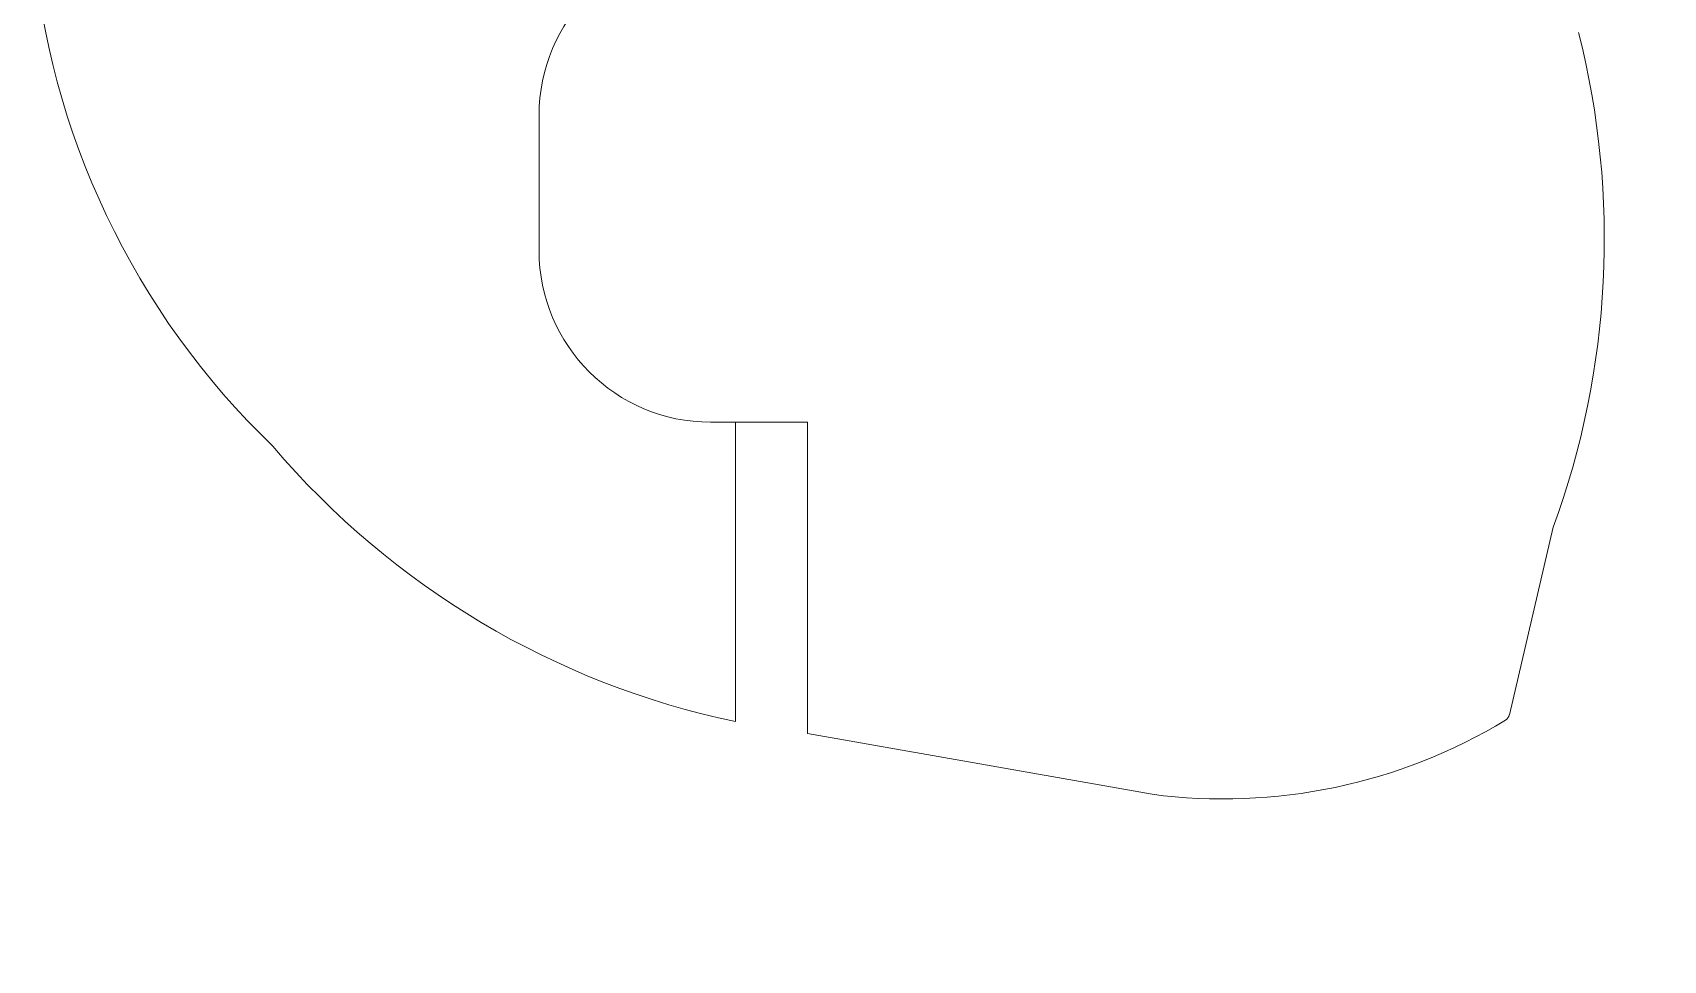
# Model space of a CAD drawing. Header units: millimetres. Extents: x 570 to 650.8, y -8.3 to 42.9.
# Drawn here: x 614.43 to 619.94, y 17.56 to 20.69 of the extents above; entities that cross this region are included whole.
import ezdxf

# ---------------------------------------------------------------- set-up
doc = ezdxf.new("R2010")
doc.units = ezdxf.units.MM
doc.header["$MEASUREMENT"] = 0
doc.layers.add('Layer 1', color=7, linetype='Continuous')

msp = doc.modelspace()

# ---------------------------------------------------------------- linework, layer by layer
at = {"layer": 'Layer 1', "color": 4, "lineweight": 9}
for points in [[(614.43472, 21.00163), (614.48808, 20.35336), (614.77602, 19.74682), (615.24566, 19.29633)], [(616.72203, 20.99073), (616.40233, 20.99073), (616.14347, 20.73164), (616.14347, 20.41212)], [(619.56542, 19.02303), (619.76123, 19.55784), (619.79076, 20.13921), (619.65097, 20.69121)], [(616.14349, 20.41212), (616.14349, 20.41212), (616.14349, 19.95616), (616.14349, 19.95616)], [(616.14349, 20.41212), (616.14349, 20.41212), (616.14349, 19.95616), (616.14349, 19.95616)], [(616.14349, 20.41212), (616.14349, 20.41212), (616.14349, 19.95616), (616.14349, 19.95616)], [(616.14349, 20.41212), (616.14349, 20.41212), (616.14349, 19.95616), (616.14349, 19.95616)], [(616.14349, 20.41212), (616.14349, 20.41212), (616.14349, 19.95616), (616.14349, 19.95616)], [(616.14349, 20.41212), (616.14349, 20.41212), (616.14349, 19.95616), (616.14349, 19.95616)], [(616.14349, 20.41212), (616.14349, 20.41212), (616.14349, 19.95616), (616.14349, 19.95616)], [(616.14349, 20.41212), (616.14349, 20.41212), (616.14349, 19.95616), (616.14349, 19.95616)], [(616.14349, 20.41212), (616.14349, 20.41212), (616.14349, 19.95616), (616.14349, 19.95616)], [(616.14349, 20.41212), (616.14349, 20.41212), (616.14349, 19.95616), (616.14349, 19.95616)], [(616.14349, 20.41212), (616.14349, 20.41212), (616.14349, 19.95616), (616.14349, 19.95616)], [(616.14349, 20.41212), (616.14349, 20.41212), (616.14349, 19.95616), (616.14349, 19.95616)], [(616.14349, 20.41212), (616.14349, 20.41212), (616.14349, 19.95616), (616.14349, 19.95616)], [(616.14349, 20.41212), (616.14349, 20.41212), (616.14349, 19.95616), (616.14349, 19.95616)], [(616.14349, 20.41212), (616.14349, 20.41212), (616.14349, 19.95616), (616.14349, 19.95616)], [(616.14349, 20.41212), (616.14349, 20.41212), (616.14349, 19.95616), (616.14349, 19.95616)], [(616.14349, 20.41212), (616.14349, 20.41212), (616.14349, 19.95616), (616.14349, 19.95616)], [(616.14349, 20.41212), (616.14349, 20.41212), (616.14349, 19.95616), (616.14349, 19.95616)], [(616.14349, 20.41212), (616.14349, 20.41212), (616.14349, 19.95616), (616.14349, 19.95616)], [(616.14349, 20.41212), (616.14349, 20.41212), (616.14349, 19.95616), (616.14349, 19.95616)], [(616.14349, 20.41212), (616.14349, 20.41212), (616.14349, 19.95616), (616.14349, 19.95616)], [(616.14349, 19.95616), (616.14349, 19.63667), (616.40277, 19.37764), (616.72203, 19.37756)], [(616.72203, 19.37757), (616.72203, 19.37757), (616.80627, 19.37757), (616.80627, 19.37757)], [(616.72203, 19.37757), (616.72203, 19.37757), (616.80627, 19.37757), (616.80627, 19.37757)], [(616.72203, 19.37757), (616.72203, 19.37757), (616.80627, 19.37757), (616.80627, 19.37757)], [(616.72203, 19.37757), (616.72203, 19.37757), (616.80627, 19.37757), (616.80627, 19.37757)], [(616.72203, 19.37757), (616.72203, 19.37757), (616.80627, 19.37757), (616.80627, 19.37757)], [(616.72203, 19.37757), (616.72203, 19.37757), (616.80627, 19.37757), (616.80627, 19.37757)], [(616.72203, 19.37757), (616.72203, 19.37757), (616.80627, 19.37757), (616.80627, 19.37757)], [(616.72203, 19.37757), (616.72203, 19.37757), (616.80627, 19.37757), (616.80627, 19.37757)], [(616.72203, 19.37757), (616.72203, 19.37757), (616.80627, 19.37757), (616.80627, 19.37757)], [(616.72203, 19.37757), (616.72203, 19.37757), (616.80627, 19.37757), (616.80627, 19.37757)], [(616.72203, 19.37757), (616.72203, 19.37757), (616.80627, 19.37757), (616.80627, 19.37757)], [(616.72203, 19.37757), (616.72203, 19.37757), (616.80627, 19.37757), (616.80627, 19.37757)], [(616.72203, 19.37757), (616.72203, 19.37757), (616.80627, 19.37757), (616.80627, 19.37757)], [(616.72203, 19.37757), (616.72203, 19.37757), (616.80627, 19.37757), (616.80627, 19.37757)], [(616.72203, 19.37757), (616.72203, 19.37757), (616.80627, 19.37757), (616.80627, 19.37757)], [(616.72203, 19.37757), (616.72203, 19.37757), (616.80627, 19.37757), (616.80627, 19.37757)], [(616.72203, 19.37757), (616.72203, 19.37757), (616.80627, 19.37757), (616.80627, 19.37757)], [(616.72203, 19.37757), (616.72203, 19.37757), (616.80627, 19.37757), (616.80627, 19.37757)], [(616.72203, 19.37757), (616.72203, 19.37757), (616.80627, 19.37757), (616.80627, 19.37757)], [(616.72203, 19.37757), (616.72203, 19.37757), (616.80627, 19.37757), (616.80627, 19.37757)], [(616.72203, 19.37757), (616.72203, 19.37757), (616.80627, 19.37757), (616.80627, 19.37757)], [(616.80627, 19.37757), (616.80627, 19.37757), (617.04923, 19.37757), (617.04923, 19.37757)], [(616.80627, 19.37757), (616.80627, 19.37757), (617.04923, 19.37757), (617.04923, 19.37757)], [(616.80627, 19.37757), (616.80627, 19.37757), (617.04923, 19.37757), (617.04923, 19.37757)], [(616.80627, 19.37757), (616.80627, 19.37757), (617.04923, 19.37757), (617.04923, 19.37757)], [(616.80627, 19.37757), (616.80627, 19.37757), (617.04923, 19.37757), (617.04923, 19.37757)], [(616.80627, 19.37757), (616.80627, 19.37757), (617.04923, 19.37757), (617.04923, 19.37757)], [(616.80627, 19.37757), (616.80627, 19.37757), (617.04923, 19.37757), (617.04923, 19.37757)], [(616.80627, 19.37757), (616.80627, 19.37757), (617.04923, 19.37757), (617.04923, 19.37757)], [(616.80627, 19.37757), (616.80627, 19.37757), (617.04923, 19.37757), (617.04923, 19.37757)], [(616.80627, 19.37757), (616.80627, 19.37757), (617.04923, 19.37757), (617.04923, 19.37757)], [(616.80627, 19.37757), (616.80627, 19.37757), (617.04923, 19.37757), (617.04923, 19.37757)], [(616.80627, 19.37757), (616.80627, 19.37757), (617.04923, 19.37757), (617.04923, 19.37757)], [(616.80627, 19.37757), (616.80627, 19.37757), (617.04923, 19.37757), (617.04923, 19.37757)], [(616.80627, 19.37757), (616.80627, 19.37757), (617.04923, 19.37757), (617.04923, 19.37757)], [(616.80627, 19.37757), (616.80627, 19.37757), (617.04923, 19.37757), (617.04923, 19.37757)], [(616.80627, 19.37757), (616.80627, 19.37757), (617.04923, 19.37757), (617.04923, 19.37757)], [(616.80627, 19.37757), (616.80627, 19.37757), (617.04923, 19.37757), (617.04923, 19.37757)], [(616.80627, 19.37757), (616.80627, 19.37757), (617.04923, 19.37757), (617.04923, 19.37757)], [(616.80627, 19.37757), (616.80627, 19.37757), (617.04923, 19.37757), (617.04923, 19.37757)], [(616.80627, 19.37757), (616.80627, 19.37757), (617.04923, 19.37757), (617.04923, 19.37757)], [(616.80627, 19.37757), (616.80627, 19.37757), (617.04923, 19.37757), (617.04923, 19.37757)], [(616.80627, 19.37757), (616.80627, 19.37757), (616.80627, 18.36779), (616.80627, 18.36779)], [(616.80627, 19.37757), (616.80627, 19.37757), (616.80627, 18.36779), (616.80627, 18.36779)], [(616.80627, 19.37757), (616.80627, 19.37757), (616.80627, 18.36779), (616.80627, 18.36779)], [(616.80627, 19.37757), (616.80627, 19.37757), (616.80627, 18.36779), (616.80627, 18.36779)], [(616.80627, 19.37757), (616.80627, 19.37757), (616.80627, 18.36779), (616.80627, 18.36779)], [(616.80627, 19.37757), (616.80627, 19.37757), (616.80627, 18.36779), (616.80627, 18.36779)], [(616.80627, 19.37757), (616.80627, 19.37757), (616.80627, 18.36779), (616.80627, 18.36779)], [(616.80627, 19.37757), (616.80627, 19.37757), (616.80627, 18.36779), (616.80627, 18.36779)], [(616.80627, 19.37757), (616.80627, 19.37757), (616.80627, 18.36779), (616.80627, 18.36779)], [(616.80627, 19.37757), (616.80627, 19.37757), (616.80627, 18.36779), (616.80627, 18.36779)], [(616.80627, 19.37757), (616.80627, 19.37757), (616.80627, 18.36779), (616.80627, 18.36779)], [(616.80627, 19.37757), (616.80627, 19.37757), (616.80627, 18.36779), (616.80627, 18.36779)], [(616.80627, 19.37757), (616.80627, 19.37757), (616.80627, 18.36779), (616.80627, 18.36779)], [(616.80627, 19.37757), (616.80627, 19.37757), (616.80627, 18.36779), (616.80627, 18.36779)], [(616.80627, 19.37757), (616.80627, 19.37757), (616.80627, 18.36779), (616.80627, 18.36779)], [(616.80627, 19.37757), (616.80627, 19.37757), (616.80627, 18.36779), (616.80627, 18.36779)], [(616.80627, 19.37757), (616.80627, 19.37757), (616.80627, 18.36779), (616.80627, 18.36779)], [(616.80627, 19.37757), (616.80627, 19.37757), (616.80627, 18.36779), (616.80627, 18.36779)], [(616.80627, 19.37757), (616.80627, 19.37757), (616.80627, 18.36779), (616.80627, 18.36779)], [(616.80627, 19.37757), (616.80627, 19.37757), (616.80627, 18.36779), (616.80627, 18.36779)], [(616.80627, 19.37757), (616.80627, 19.37757), (616.80627, 18.36779), (616.80627, 18.36779)], [(617.04923, 19.37757), (617.04923, 19.37757), (617.04923, 18.32788), (617.04923, 18.32788)], [(617.04923, 19.37757), (617.04923, 19.37757), (617.04923, 18.32788), (617.04923, 18.32788)], [(617.04923, 19.37757), (617.04923, 19.37757), (617.04923, 18.32788), (617.04923, 18.32788)], [(617.04923, 19.37757), (617.04923, 19.37757), (617.04923, 18.32788), (617.04923, 18.32788)], [(617.04923, 19.37757), (617.04923, 19.37757), (617.04923, 18.32788), (617.04923, 18.32788)], [(617.04923, 19.37757), (617.04923, 19.37757), (617.04923, 18.32788), (617.04923, 18.32788)], [(617.04923, 19.37757), (617.04923, 19.37757), (617.04923, 18.32788), (617.04923, 18.32788)], [(617.04923, 19.37757), (617.04923, 19.37757), (617.04923, 18.32788), (617.04923, 18.32788)], [(617.04923, 19.37757), (617.04923, 19.37757), (617.04923, 18.32788), (617.04923, 18.32788)], [(617.04923, 19.37757), (617.04923, 19.37757), (617.04923, 18.32788), (617.04923, 18.32788)], [(617.04923, 19.37757), (617.04923, 19.37757), (617.04923, 18.32788), (617.04923, 18.32788)], [(617.04923, 19.37757), (617.04923, 19.37757), (617.04923, 18.32788), (617.04923, 18.32788)], [(617.04923, 19.37757), (617.04923, 19.37757), (617.04923, 18.32788), (617.04923, 18.32788)], [(617.04923, 19.37757), (617.04923, 19.37757), (617.04923, 18.32788), (617.04923, 18.32788)], [(617.04923, 19.37757), (617.04923, 19.37757), (617.04923, 18.32788), (617.04923, 18.32788)], [(617.04923, 19.37757), (617.04923, 19.37757), (617.04923, 18.32788), (617.04923, 18.32788)], [(617.04923, 19.37757), (617.04923, 19.37757), (617.04923, 18.32788), (617.04923, 18.32788)], [(617.04923, 19.37757), (617.04923, 19.37757), (617.04923, 18.32788), (617.04923, 18.32788)], [(617.04923, 19.37757), (617.04923, 19.37757), (617.04923, 18.32788), (617.04923, 18.32788)], [(617.04923, 19.37757), (617.04923, 19.37757), (617.04923, 18.32788), (617.04923, 18.32788)], [(617.04923, 19.37757), (617.04923, 19.37757), (617.04923, 18.32788), (617.04923, 18.32788)], [(617.04923, 19.37757), (617.04923, 19.37757), (617.04923, 18.32788), (617.04923, 18.32788)], [(617.04923, 19.37757), (617.04923, 19.37757), (617.04923, 18.32788), (617.04923, 18.32788)], [(617.04923, 19.37757), (617.04923, 19.37757), (617.04923, 18.32788), (617.04923, 18.32788)], [(617.04923, 19.37757), (617.04923, 19.37757), (617.04923, 18.32788), (617.04923, 18.32788)], [(617.04923, 19.37757), (617.04923, 19.37757), (617.04923, 18.32788), (617.04923, 18.32788)], [(617.04923, 19.37757), (617.04923, 19.37757), (617.04923, 18.32788), (617.04923, 18.32788)], [(617.04923, 19.37757), (617.04923, 19.37757), (617.04923, 18.32788), (617.04923, 18.32788)], [(617.04923, 19.37757), (617.04923, 19.37757), (617.04923, 18.32788), (617.04923, 18.32788)], [(617.04923, 19.37757), (617.04923, 19.37757), (617.04923, 18.32788), (617.04923, 18.32788)], [(617.04923, 19.37757), (617.04923, 19.37757), (617.04923, 18.32788), (617.04923, 18.32788)], [(617.04923, 19.37757), (617.04923, 19.37757), (617.04923, 18.32788), (617.04923, 18.32788)], [(617.04923, 19.37757), (617.04923, 19.37757), (617.04923, 18.32788), (617.04923, 18.32788)], [(617.04923, 19.37757), (617.04923, 19.37757), (617.04923, 18.32788), (617.04923, 18.32788)], [(617.04923, 19.37757), (617.04923, 19.37757), (617.04923, 18.32788), (617.04923, 18.32788)], [(617.04923, 19.37757), (617.04923, 19.37757), (617.04923, 18.32788), (617.04923, 18.32788)], [(617.04923, 19.37757), (617.04923, 19.37757), (617.04923, 18.32788), (617.04923, 18.32788)], [(617.04923, 19.37757), (617.04923, 19.37757), (617.04923, 18.32788), (617.04923, 18.32788)], [(617.04923, 19.37757), (617.04923, 19.37757), (617.04923, 18.32788), (617.04923, 18.32788)], [(617.04923, 19.37757), (617.04923, 19.37757), (617.04923, 18.32788), (617.04923, 18.32788)], [(617.04923, 19.37757), (617.04923, 19.37757), (617.04923, 18.32788), (617.04923, 18.32788)], [(617.04923, 19.37757), (617.04923, 19.37757), (617.04923, 18.32788), (617.04923, 18.32788)], [(615.24566, 19.29631), (615.64827, 18.82211), (616.19727, 18.49543), (616.80626, 18.36777)], [(618.35982, 12.84619), (623.55273, 12.84473), (628.47967, 15.14214), (631.81651, 19.12108)], [(619.56542, 19.02303), (619.56542, 19.02303), (619.41727, 18.39019), (619.41727, 18.39019)], [(619.56542, 19.02303), (619.56542, 19.02303), (619.41727, 18.39019), (619.41727, 18.39019)], [(619.56542, 19.02303), (619.56542, 19.02303), (619.41727, 18.39019), (619.41727, 18.39019)], [(619.56542, 19.02303), (619.56542, 19.02303), (619.41727, 18.39019), (619.41727, 18.39019)], [(619.56542, 19.02303), (619.56542, 19.02303), (619.41727, 18.39019), (619.41727, 18.39019)], [(619.56542, 19.02303), (619.56542, 19.02303), (619.41727, 18.39019), (619.41727, 18.39019)], [(619.56542, 19.02303), (619.56542, 19.02303), (619.41727, 18.39019), (619.41727, 18.39019)], [(619.56542, 19.02303), (619.56542, 19.02303), (619.41727, 18.39019), (619.41727, 18.39019)], [(619.56542, 19.02303), (619.56542, 19.02303), (619.41727, 18.39019), (619.41727, 18.39019)], [(619.56542, 19.02303), (619.56542, 19.02303), (619.41727, 18.39019), (619.41727, 18.39019)], [(619.56542, 19.02303), (619.56542, 19.02303), (619.41727, 18.39019), (619.41727, 18.39019)], [(619.56542, 19.02303), (619.56542, 19.02303), (619.41727, 18.39019), (619.41727, 18.39019)], [(619.56542, 19.02303), (619.56542, 19.02303), (619.41727, 18.39019), (619.41727, 18.39019)], [(619.56542, 19.02303), (619.56542, 19.02303), (619.41727, 18.39019), (619.41727, 18.39019)], [(619.56542, 19.02303), (619.56542, 19.02303), (619.41727, 18.39019), (619.41727, 18.39019)], [(619.56542, 19.02303), (619.56542, 19.02303), (619.41727, 18.39019), (619.41727, 18.39019)], [(619.56542, 19.02303), (619.56542, 19.02303), (619.41727, 18.39019), (619.41727, 18.39019)], [(619.56542, 19.02303), (619.56542, 19.02303), (619.41727, 18.39019), (619.41727, 18.39019)], [(619.56542, 19.02303), (619.56542, 19.02303), (619.41727, 18.39019), (619.41727, 18.39019)], [(619.56542, 19.02303), (619.56542, 19.02303), (619.41727, 18.39019), (619.41727, 18.39019)], [(619.56542, 19.02303), (619.56542, 19.02303), (619.41727, 18.39019), (619.41727, 18.39019)], [(619.40447, 18.37273), (619.41108, 18.37654), (619.41549, 18.38286), (619.41724, 18.39017)], [(618.21163, 18.12282), (618.21163, 18.12282), (617.04923, 18.32788), (617.04923, 18.32788)], [(618.21163, 18.12282), (618.21163, 18.12282), (617.04923, 18.32788), (617.04923, 18.32788)], [(618.21163, 18.12282), (618.21163, 18.12282), (617.04923, 18.32788), (617.04923, 18.32788)], [(618.21163, 18.12282), (618.21163, 18.12282), (617.04923, 18.32788), (617.04923, 18.32788)], [(618.21163, 18.12282), (618.21163, 18.12282), (617.04923, 18.32788), (617.04923, 18.32788)], [(618.21163, 18.12282), (618.21163, 18.12282), (617.04923, 18.32788), (617.04923, 18.32788)], [(618.21163, 18.12282), (618.21163, 18.12282), (617.04923, 18.32788), (617.04923, 18.32788)], [(618.21163, 18.12282), (618.21163, 18.12282), (617.04923, 18.32788), (617.04923, 18.32788)], [(618.21163, 18.12282), (618.21163, 18.12282), (617.04923, 18.32788), (617.04923, 18.32788)], [(618.21163, 18.12282), (618.21163, 18.12282), (617.04923, 18.32788), (617.04923, 18.32788)], [(618.21163, 18.12282), (618.21163, 18.12282), (617.04923, 18.32788), (617.04923, 18.32788)], [(618.21163, 18.12282), (618.21163, 18.12282), (617.04923, 18.32788), (617.04923, 18.32788)], [(618.21163, 18.12282), (618.21163, 18.12282), (617.04923, 18.32788), (617.04923, 18.32788)], [(618.21163, 18.12282), (618.21163, 18.12282), (617.04923, 18.32788), (617.04923, 18.32788)], [(618.21163, 18.12282), (618.21163, 18.12282), (617.04923, 18.32788), (617.04923, 18.32788)], [(618.21163, 18.12282), (618.21163, 18.12282), (617.04923, 18.32788), (617.04923, 18.32788)], [(618.21163, 18.12282), (618.21163, 18.12282), (617.04923, 18.32788), (617.04923, 18.32788)], [(618.21163, 18.12282), (618.21163, 18.12282), (617.04923, 18.32788), (617.04923, 18.32788)], [(618.21163, 18.12282), (618.21163, 18.12282), (617.04923, 18.32788), (617.04923, 18.32788)], [(618.21163, 18.12282), (618.21163, 18.12282), (617.04923, 18.32788), (617.04923, 18.32788)], [(618.21163, 18.12282), (618.21163, 18.12282), (617.04923, 18.32788), (617.04923, 18.32788)], [(618.21163, 18.12277), (618.62617, 18.06822), (619.04683, 18.15637), (619.40447, 18.37271)]]:
    msp.add_open_spline(points, degree=3, dxfattribs=at)

doc.saveas('drawing.dxf')
